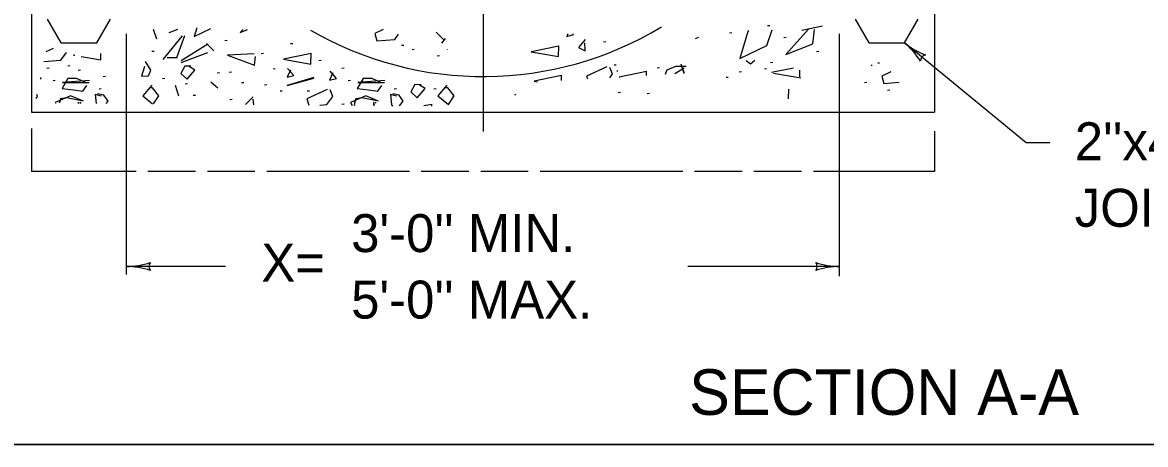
# Model space of a CAD drawing. Extents: x 1007 to 1035.5, y 1000.5 to 1021.5.
# Drawn here: x 1010.03 to 1015.93, y 1000.5 to 1002.72 of the extents above; entities that cross this region are included whole.
import ezdxf

# ---------------------------------------------------------------- set-up
doc = ezdxf.new("R2010")
doc.units = 0
for name, color, linetype in [('Level 1', 7, 'Continuous'), ('Level 10', 7, 'Continuous'), ('Level 11', 7, 'Continuous')]:
    doc.layers.add(name, color=color, linetype=linetype)

msp = doc.modelspace()

# ---------------------------------------------------------------- linework, layer by layer
at = {"layer": 'Level 1'}
for p, q in [((1010.0733, 1006.9898), (1010.0733, 1002.2502)), ((1014.8233, 1006.9898), (1014.8233, 1002.2502)), ((1012.4483, 1002.9231), (1012.4483, 1002.1487)), ((1010.2298, 1002.6148), (1010.1578, 1002.7398)), ((1010.4162, 1002.6148), (1010.4885, 1002.7398)), ((1014.4788, 1002.6148), (1014.4067, 1002.7398)), ((1014.6652, 1002.6148), (1014.7373, 1002.7398)), ((1010.5733, 1001.3961), (1010.5733, 1002.6626)), ((1014.3233, 1001.3864), (1014.3233, 1002.6626)), ((1010.2298, 1002.6148), (1010.4162, 1002.6148)), ((1014.4788, 1002.6148), (1014.6652, 1002.6148)), ((1015.3053, 1002.0886), (1014.6652, 1002.6148)), ((1010.0733, 1002.2502), (1014.8233, 1002.2502)), ((1010.0733, 1002.1636), (1010.0733, 1001.9377)), ((1014.8233, 1002.1503), (1014.8233, 1001.9377)), ((1015.4303, 1002.0886), (1015.3053, 1002.0886)), ((1010.6233, 1001.9377), (1010.0733, 1001.9377)), ((1010.9358, 1001.9377), (1010.6858, 1001.9377)), ((1011.2483, 1001.9377), (1010.9983, 1001.9377)), ((1012.0608, 1001.9377), (1011.3108, 1001.9377)), ((1012.3733, 1001.9377), (1012.1233, 1001.9377)), ((1012.6858, 1001.9377), (1012.4358, 1001.9377)), ((1013.4983, 1001.9377), (1012.7483, 1001.9377)), ((1013.8108, 1001.9377), (1013.5608, 1001.9377)), ((1014.1233, 1001.9377), (1013.8733, 1001.9377)), ((1014.8233, 1001.9377), (1014.1858, 1001.9377)), ((1011.094, 1001.4377), (1010.5733, 1001.4377)), ((1014.3233, 1001.4377), (1013.5248, 1001.4377))]:
    msp.add_line(p, q, dxfattribs=at)
for points in [[(1010.733, 1002.6343), (1010.7152, 1002.6852)], [(1010.841, 1002.6852), (1010.7947, 1002.6673)], [(1010.9425, 1002.6933), (1010.9292, 1002.6485)], [(1010.9292, 1002.6485), (1011.0167, 1002.6908)], [(1011.1855, 1002.6853), (1011.1712, 1002.6694)], [(1011.1712, 1002.6694), (1011.2092, 1002.6846)], [(1011.9233, 1002.6848), (1011.8793, 1002.6644)], [(1013.9412, 1002.6013), (1013.9685, 1002.6828)], [(1013.9567, 1002.7053), (1013.9447, 1002.7038)], [(1014.1605, 1002.6866), (1014.0412, 1002.5535)], [(1014.2342, 1002.7025), (1014.125, 1002.6801)], [(1014.1832, 1002.6103), (1014.1912, 1002.6852)], [(1010.7658, 1002.5273), (1010.8673, 1002.6527)], [(1010.8773, 1002.652), (1010.8355, 1002.5355)], [(1011.1025, 1002.6267), (1011.0905, 1002.6252)], [(1011.8793, 1002.6644), (1011.8898, 1002.6255)], [(1011.8898, 1002.6255), (1011.984, 1002.633)], [(1011.984, 1002.633), (1012.0037, 1002.6603)], [(1012.2023, 1002.6708), (1012.2397, 1002.6319)], [(1012.2317, 1002.6138), (1012.2508, 1002.6376)], [(1012.8943, 1002.6618), (1012.8883, 1002.6493)], [(1012.8883, 1002.6493), (1012.9242, 1002.6583)], [(1012.9242, 1002.6583), (1012.9207, 1002.6623)], [(1012.9857, 1002.6327), (1012.9498, 1002.5908), (1012.9857, 1002.5729), (1012.9842, 1002.6148)], [(1013.5817, 1002.6432), (1013.5637, 1002.6357)], [(1013.7563, 1002.6683), (1013.7445, 1002.6669)], [(1013.841, 1002.6745), (1013.7993, 1002.5326)], [(1013.8457, 1002.6804), (1013.841, 1002.6745)], [(1014.0423, 1002.6428), (1014.0303, 1002.6413)], [(1010.1875, 1002.5856), (1010.1483, 1002.5673)], [(1010.2277, 1002.5243), (1010.2563, 1002.5638)], [(1010.7188, 1002.5702), (1010.7068, 1002.5687)], [(1011.0003, 1002.6074), (1010.86, 1002.5208)], [(1010.86, 1002.5117), (1011.0003, 1002.5639)], [(1010.9943, 1002.6119), (1011.0317, 1002.5731)], [(1011.447, 1002.6105), (1011.4352, 1002.609)], [(1012.0317, 1002.6019), (1012.0197, 1002.6004)], [(1012.0867, 1002.58), (1012.0747, 1002.5785)], [(1012.2595, 1002.5821), (1012.2588, 1002.5801)], [(1012.8468, 1002.5983), (1012.7018, 1002.5685), (1012.8453, 1002.5431), (1012.8468, 1002.5998)], [(1013.0942, 1002.6208), (1013.0822, 1002.6193)], [(1013.7993, 1002.5326), (1013.9412, 1002.6013)], [(1014.0412, 1002.5535), (1014.1832, 1002.6103)], [(1014.2145, 1002.5694), (1014.2025, 1002.5679)], [(1010.1378, 1002.5171), (1010.2277, 1002.5243)], [(1010.2957, 1002.5513), (1010.2937, 1002.5509)], [(1010.2937, 1002.5509), (1010.301, 1002.5496)], [(1010.3337, 1002.5438), (1010.437, 1002.5255)], [(1010.437, 1002.5255), (1010.438, 1002.5598)], [(1010.6683, 1002.4908), (1010.6518, 1002.4399), (1010.6877, 1002.4414), (1010.7012, 1002.4713), (1010.6727, 1002.5162)], [(1010.8413, 1002.537), (1010.7862, 1002.5355)], [(1011.2443, 1002.5564), (1011.104, 1002.5505), (1011.2458, 1002.4968), (1011.2518, 1002.543)], [(1011.2932, 1002.5592), (1011.2812, 1002.5577)], [(1011.5443, 1002.5588), (1011.3993, 1002.5289), (1011.5428, 1002.5035), (1011.5443, 1002.5603)], [(1011.5973, 1002.5225), (1011.5853, 1002.521)], [(1012.2185, 1002.547), (1012.2067, 1002.5455)], [(1013.832, 1002.5222), (1013.8548, 1002.5051)], [(1013.8548, 1002.5051), (1013.8787, 1002.5231)], [(1013.9727, 1002.5108), (1013.9607, 1002.5093)], [(1014.533, 1002.5087), (1014.5252, 1002.5078)], [(1010.1653, 1002.4822), (1010.1533, 1002.4807)], [(1010.2753, 1002.4932), (1010.2633, 1002.4917)], [(1010.3303, 1002.4713), (1010.3183, 1002.4698)], [(1010.9118, 1002.4914), (1010.879, 1002.4929), (1010.858, 1002.4541), (1010.891, 1002.4242), (1010.9328, 1002.472), (1010.9028, 1002.4899)], [(1011.0622, 1002.4566), (1011.0503, 1002.4551)], [(1011.1245, 1002.4602), (1011.1125, 1002.4588)], [(1011.3555, 1002.4785), (1011.3435, 1002.4771)], [(1011.4352, 1002.4711), (1011.4172, 1002.4338), (1011.453, 1002.4428), (1011.4202, 1002.4801)], [(1011.6587, 1002.4564), (1011.6408, 1002.4191), (1011.6767, 1002.4281), (1011.6438, 1002.4654)], [(1011.7183, 1002.4822), (1011.7063, 1002.4807)], [(1012.8608, 1002.4172), (1012.8615, 1002.4443)], [(1013.0992, 1002.489), (1012.9932, 1002.4398)], [(1013.1145, 1002.4316), (1013.129, 1002.4517)], [(1013.129, 1002.4517), (1013.1157, 1002.486)], [(1013.149, 1002.4983), (1013.1372, 1002.4968)], [(1013.1575, 1002.4644), (1013.1515, 1002.4674)], [(1013.3087, 1002.4648), (1013.1637, 1002.435)], [(1013.308, 1002.4426), (1013.3087, 1002.4663)], [(1013.3763, 1002.4836), (1013.3643, 1002.4821)], [(1013.4143, 1002.4719), (1013.4058, 1002.4482)], [(1013.4607, 1002.4898), (1013.4143, 1002.4719)], [(1013.507, 1002.4823), (1013.4562, 1002.4511)], [(1013.516, 1002.4913), (1013.4607, 1002.4898)], [(1013.5053, 1002.4538), (1013.4905, 1002.5033)], [(1013.5073, 1002.454), (1013.4935, 1002.4928)], [(1013.808, 1002.4628), (1013.796, 1002.4613)], [(1013.9398, 1002.4774), (1013.928, 1002.4759)], [(1014.0807, 1002.4824), (1013.9647, 1002.4586)], [(1013.9768, 1002.4555), (1014.1203, 1002.4301)], [(1014.1142, 1002.4362), (1014.115, 1002.4708)], [(1014.4953, 1002.4988), (1014.4893, 1002.4943)], [(1014.5935, 1002.4618), (1014.546, 1002.4398)], [(1010.119, 1002.4269), (1010.1237, 1002.4281)], [(1010.1237, 1002.4281), (1010.1202, 1002.4323)], [(1010.1983, 1002.4163), (1010.1863, 1002.4148)], [(1010.362, 1002.4041), (1010.3098, 1002.428), (1010.265, 1002.428), (1010.2337, 1002.3743), (1010.2933, 1002.3668), (1010.3427, 1002.3608), (1010.3635, 1002.3907)], [(1010.3785, 1002.4176), (1010.2367, 1002.4056), (1010.377, 1002.4056)], [(1010.4622, 1002.4383), (1010.4503, 1002.4368)], [(1010.7057, 1002.3922), (1010.6578, 1002.3354)], [(1010.7738, 1002.4273), (1010.7618, 1002.4258)], [(1010.8477, 1002.3348), (1010.8313, 1002.3901)], [(1010.8935, 1002.3998), (1010.8815, 1002.3983)], [(1011.0532, 1002.3773), (1011.0158, 1002.4086)], [(1011.1905, 1002.4053), (1011.1785, 1002.4038)], [(1011.3115, 1002.3943), (1011.2995, 1002.3928)], [(1011.558, 1002.4325), (1011.4177, 1002.3907), (1011.558, 1002.4295)], [(1011.7513, 1002.4163), (1011.7393, 1002.4148)], [(1011.915, 1002.4041), (1011.8627, 1002.428), (1011.8178, 1002.428), (1011.7865, 1002.3743), (1011.8463, 1002.3668), (1011.8955, 1002.3608), (1011.9165, 1002.3907)], [(1011.9313, 1002.4176), (1011.7895, 1002.4056), (1011.93, 1002.4056)], [(1012.1227, 1002.3937), (1012.0897, 1002.3952), (1012.0688, 1002.3563), (1012.1017, 1002.3264), (1012.1435, 1002.3743), (1012.1137, 1002.3922)], [(1012.2585, 1002.3922), (1012.2107, 1002.3354)], [(1012.6103, 1002.4433), (1012.61, 1002.4433)], [(1012.8615, 1002.4428), (1012.7165, 1002.413)], [(1012.7165, 1002.413), (1012.7342, 1002.4099)], [(1012.9932, 1002.4398), (1012.9972, 1002.4249)], [(1013.1637, 1002.435), (1013.1665, 1002.4346)], [(1013.7383, 1002.4334), (1013.7263, 1002.4319)], [(1014.4673, 1002.4066), (1014.4555, 1002.4051)], [(1014.546, 1002.4398), (1014.5565, 1002.4008)], [(1014.5565, 1002.4008), (1014.6372, 1002.4073)], [(1010.0972, 1002.3222), (1010.105, 1002.333)], [(1010.105, 1002.333), (1010.1015, 1002.3423)], [(1010.2785, 1002.3369), (1010.1978, 1002.301)], [(1010.3457, 1002.3085), (1010.2785, 1002.3369)], [(1010.4412, 1002.3339), (1010.4083, 1002.3428)], [(1010.4083, 1002.3428), (1010.4137, 1002.2958)], [(1010.4532, 1002.3399), (1010.4203, 1002.3458)], [(1010.4402, 1002.3723), (1010.4283, 1002.3708)], [(1010.4757, 1002.3085), (1010.4532, 1002.3399)], [(1010.6578, 1002.3354), (1010.7095, 1002.2935)], [(1010.7102, 1002.3788), (1010.6937, 1002.3788)], [(1010.743, 1002.3354), (1010.7102, 1002.3788)], [(1010.715, 1002.2935), (1010.743, 1002.3354)], [(1010.9357, 1002.3386), (1010.9237, 1002.3371)], [(1011.2383, 1002.3309), (1011.1995, 1002.2898)], [(1011.3922, 1002.3613), (1011.3802, 1002.3598)], [(1011.6282, 1002.3703), (1011.522, 1002.3211)], [(1011.535, 1002.3613), (1011.523, 1002.3598)], [(1011.6267, 1002.2897), (1011.658, 1002.333)], [(1011.658, 1002.333), (1011.6445, 1002.3673)], [(1011.8313, 1002.3369), (1011.7507, 1002.301)], [(1011.8985, 1002.3085), (1011.8313, 1002.3369)], [(1011.9942, 1002.3339), (1011.9613, 1002.3428)], [(1011.9613, 1002.3428), (1011.9673, 1002.2891)], [(1012.0062, 1002.3399), (1011.9732, 1002.3458)], [(1011.9932, 1002.3723), (1011.9812, 1002.3708)], [(1012.0285, 1002.3085), (1012.0062, 1002.3399)], [(1012.202, 1002.3723), (1012.1902, 1002.3708)], [(1012.2107, 1002.3354), (1012.266, 1002.2906)], [(1012.263, 1002.3788), (1012.2465, 1002.3788)], [(1012.2958, 1002.3354), (1012.263, 1002.3788)], [(1012.266, 1002.2906), (1012.2958, 1002.3354)], [(1012.6202, 1002.3438), (1012.6142, 1002.3393)], [(1013.1715, 1002.3542), (1013.1595, 1002.3527)], [(1013.3242, 1002.3476), (1013.3122, 1002.3461)], [(1014.0557, 1002.3208), (1014.057, 1002.371)], [(1014.5883, 1002.3663), (1014.5763, 1002.3648)], [(1010.1978, 1002.301), (1010.2, 1002.2974)], [(1010.2262, 1002.3205), (1010.2192, 1002.2973)], [(1010.2575, 1002.3249), (1010.2262, 1002.3205)], [(1010.3367, 1002.31), (1010.2575, 1002.3249)], [(1010.3217, 1002.2965), (1010.3202, 1002.3025)], [(1010.3202, 1002.2965), (1010.3202, 1002.3025)], [(1010.3277, 1002.3025), (1010.3337, 1002.2981)], [(1010.4653, 1002.2953), (1010.4757, 1002.3085)], [(1011.1282, 1002.3173), (1011.1162, 1002.3158)], [(1011.2423, 1002.2894), (1011.2398, 1002.319)], [(1011.522, 1002.3211), (1011.5312, 1002.2873)], [(1011.5898, 1002.2868), (1011.6267, 1002.2897)], [(1011.7183, 1002.2916), (1011.7063, 1002.2901)], [(1011.7507, 1002.301), (1011.7598, 1002.2855)], [(1011.779, 1002.3205), (1011.7702, 1002.2906)], [(1011.7702, 1002.2906), (1011.7743, 1002.2854)], [(1011.8105, 1002.3249), (1011.779, 1002.3205)], [(1011.8897, 1002.31), (1011.8105, 1002.3249)], [(1011.8772, 1002.2847), (1011.8732, 1002.3025)], [(1011.8732, 1002.2847), (1011.8732, 1002.3025)], [(1011.8807, 1002.3025), (1011.8867, 1002.2981)], [(1011.9673, 1002.2891), (1011.9738, 1002.2839)], [(1012.0088, 1002.2836), (1012.0285, 1002.3085)], [(1012.1783, 1002.2913), (1012.1365, 1002.2827)], [(1012.178, 1002.2823), (1012.1783, 1002.2928)]]:
    msp.add_lwpolyline(points, dxfattribs=at)
for centre, radius, start, end in [((1012.4494, 1004.2502), 1.8125, 239.89719, 301.13303), ((1014.9134, 1002.9168), 0.3909, 230.58248, 249.25127), ((1014.9134, 1002.9168), 0.3909, 230.57026, 230.58248), ((1014.4169, 1002.3127), 0.3909, 31.92964, 50.57637), ((1014.7799, 1002.5203), 0.0313, 99.35708, 181.47378), ((1010.5733, 1001.8286), 0.3909, 270, 288.66878), ((1010.722, 1001.4376), 0.0313, 138.7746, 220.89129), ((1014.1746, 1001.4377), 0.0313, 318.7746, 40.89129), ((1014.3233, 1001.8286), 0.3909, 251.34716, 269.99389), ((1010.5733, 1001.8286), 0.3909, 269.98778, 270), ((1010.5733, 1001.0467), 0.3909, 71.34716, 89.99389), ((1014.3233, 1001.0467), 0.3909, 90, 108.66878), ((1014.3233, 1001.0467), 0.3909, 89.98778, 90)]:
    msp.add_arc(centre, radius, start, end, dxfattribs=at)
at = {"layer": 'Level 10'}
msp.add_line((1035.5, 1000.5), (1007, 1000.5), dxfattribs=at)
at = {"layer": 'Level 11'}
msp.add_lwpolyline([(1007, 1000.5), (1035.5, 1000.5), (1035.5, 1021.5), (1007, 1021.5)], close=True, dxfattribs=at)

# ---------------------------------------------------------------- texts
at = {"layer": 'Level 1'}
for s, height, p in [("2''x4'' CONST.", 0.2, (1015.5607, 1001.9967)), ("JOINT REQ'D. (TYP.)", 0.2, (1015.5607, 1001.6467)), ("3'-0'' MIN.", 0.2, (1011.7545, 1001.5133)), ('X=', 0.2, (1011.282, 1001.3582)), ("5'-0'' MAX.", 0.2, (1011.7545, 1001.1633)), ('SECTION A-A', 0.24, (1013.5323, 1000.6563))]:
    msp.add_text(s, height=height, dxfattribs=at).set_placement(p)

doc.saveas('drawing.dxf')
